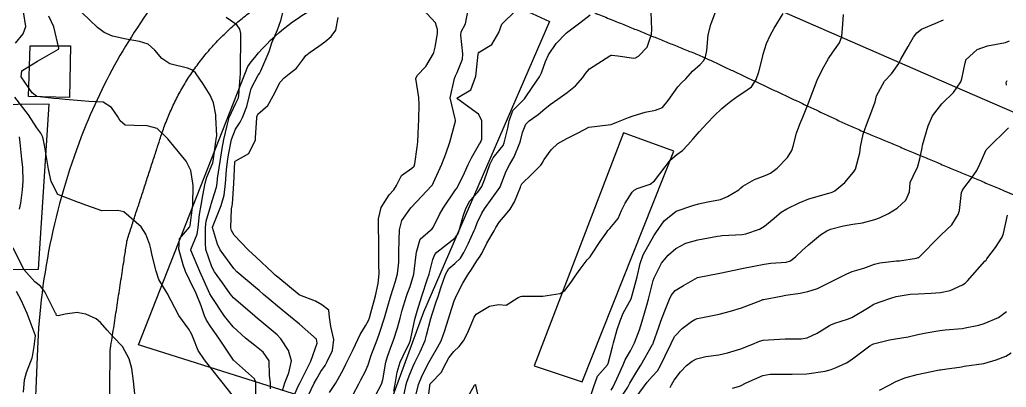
# Model space of a CAD drawing. Header units: metres. Extents: x 307586 to 320046, y 7427249 to 7434250.
# Drawn here: x 319231.9 to 319321.3, y 7429382.4 to 7429415.7 of the extents above; entities that cross this region are included whole.
import ezdxf

# ---------------------------------------------------------------- set-up
doc = ezdxf.new("R2010")
doc.units = ezdxf.units.M
doc.header["$MEASUREMENT"] = 0
for name, color, linetype in [('Curvas de Nivel 1m', 11, 'Continuous'), ('Curvas de Nivel 5m', 15, 'Continuous'), ('Edificações', 30, 'Continuous'), ('Vias Primárias', 230, 'Continuous')]:
    doc.layers.add(name, color=color, linetype=linetype)

msp = doc.modelspace()

# ---------------------------------------------------------------- linework, layer by layer
at = {"layer": 'Curvas de Nivel 1m', "flags": 128}
for points, elevation in [([(319253.332, 7429380.995), (319253.319, 7429382.848), (319253.208, 7429383.183), (319251.311, 7429384.869), (319251.234, 7429384.959), (319249.983, 7429386.883), (319249.263, 7429387.91), (319248.86, 7429388.488), (319248.684, 7429388.899), (319248.387, 7429389.803), (319247.923, 7429390.914), (319247.315, 7429392.153), (319246.949, 7429392.924), (319246.74, 7429393.517), (319246.362, 7429394.93), (319246.424, 7429395.868), (319247.324, 7429396.92), (319247.346, 7429396.947), (319247.375, 7429397.088), (319247.596, 7429398.713), (319247.614, 7429398.918), (319247.641, 7429400.696), (319247.634, 7429400.918), (319247.434, 7429402.066), (319247.017, 7429402.924), (319245.471, 7429404.797), (319245.367, 7429404.942), (319244.38, 7429405.855), (319243.484, 7429406.125), (319242.311, 7429406.155), (319241.485, 7429406.183), (319241.053, 7429406.561), (319240.793, 7429407), (319240.25, 7429407.758), (319239.505, 7429408.245), (319238.212, 7429408.327), (319237.506, 7429408.384), (319236.069, 7429408.493), (319235.508, 7429408.55), (319235.028, 7429408.587), (319233.51, 7429408.774), (319233.086, 7429409.094), (319232.089, 7429410.55), (319232.126, 7429411.104), (319233.01, 7429411.633), (319233.552, 7429411.974), (319235.47, 7429413.061), (319235.49, 7429413.135), (319235.042, 7429415.068), (319234.573, 7429416.046)], 801), ([(319254.65, 7429382.281), (319254.64, 7429382.828), (319254.561, 7429383.481), (319254.527, 7429384.831), (319253.991, 7429385.589), (319253.246, 7429386.199), (319252.393, 7429386.859), (319251.263, 7429387.896), (319250.491, 7429388.878), (319249.299, 7429390.651), (319249.168, 7429390.901), (319249.046, 7429391.162), (319248.267, 7429392.911), (319247.44, 7429394.83), (319247.445, 7429394.919), (319248, 7429396.28), (319248.093, 7429396.913), (319248.226, 7429398.07), (319248.374, 7429398.91), (319248.524, 7429399.791), (319248.745, 7429400.907), (319248.88, 7429401.454), (319249.441, 7429402.752), (319249.476, 7429402.899), (319249.695, 7429404.672), (319249.739, 7429404.896), (319249.785, 7429405.204), (319249.716, 7429406.897), (319249.707, 7429407.109), (319249.506, 7429408.184), (319249.181, 7429408.903), (319248.588, 7429409.849), (319247.851, 7429410.917), (319247.546, 7429411.186), (319247.144, 7429411.327), (319245.551, 7429411.744), (319244.828, 7429412.224), (319244.193, 7429412.961), (319243.571, 7429413.522), (319242.803, 7429413.749), (319241.577, 7429413.957), (319240.347, 7429414.243), (319239.586, 7429414.577), (319238.99, 7429415.026), (319237.606, 7429416.359)], 802), ([(319256.641, 7429381.353), (319257.201, 7429382.594), (319257.309, 7429382.798), (319257.96, 7429384.05), (319258.31, 7429384.784), (319258.895, 7429386.42), (319258.831, 7429386.776), (319257.273, 7429388.142), (319256.471, 7429388.808), (319255.293, 7429389.781), (319254.721, 7429390.256), (319254.033, 7429390.839), (319253.637, 7429391.176), (319253.309, 7429391.449), (319251.606, 7429392.867), (319251.327, 7429393.171), (319250.101, 7429394.889), (319249.856, 7429395.39), (319249.408, 7429396.899), (319249.414, 7429396.94), (319250.196, 7429398.888), (319250.462, 7429399.83), (319250.58, 7429400.883), (319250.674, 7429402.12), (319250.772, 7429402.88), (319250.859, 7429403.472), (319251.121, 7429404.875), (319251.482, 7429405.823), (319251.906, 7429406.448), (319252.122, 7429406.864), (319252.513, 7429407.85), (319252.745, 7429408.858), (319252.892, 7429409.493), (319253.541, 7429410.691), (319253.645, 7429410.848), (319253.782, 7429411.084), (319254.522, 7429412.836), (319254.781, 7429413.625), (319255.288, 7429414.825), (319255.601, 7429415.652), (319255.832, 7429416.597)], 804), ([(319260.001, 7429381.956), (319260.529, 7429382.757), (319260.788, 7429383.176), (319261.222, 7429384.011), (319261.467, 7429384.51), (319261.589, 7429384.746), (319262.149, 7429385.835), (319262.555, 7429386.737), (319262.779, 7429387.216), (319263.272, 7429387.975), (319263.527, 7429388.479), (319263.611, 7429388.725), (319263.737, 7429389.173), (319264.166, 7429390.717), (319264.416, 7429391.816), (319264.491, 7429392.712), (319264.474, 7429393.574), (319264.479, 7429394.713), (319264.477, 7429395.827), (319264.441, 7429396.714), (319264.421, 7429397.681), (319264.672, 7429398.711), (319265.414, 7429399.854), (319265.813, 7429400.302), (319266.063, 7429400.694), (319266.512, 7429401.61), (319267.439, 7429402.263), (319267.65, 7429402.469), (319267.729, 7429402.677), (319267.948, 7429404.193), (319268.003, 7429404.675), (319268.069, 7429406.092), (319268.087, 7429406.674), (319268.103, 7429408.086), (319268.097, 7429408.674), (319267.808, 7429410.409), (319267.934, 7429410.676), (319268.723, 7429411.496), (319269.428, 7429412.661), (319269.46, 7429412.765), (319269.572, 7429413.254), (319269.767, 7429414.48), (319269.777, 7429414.657), (319269.772, 7429414.834), (319269.601, 7429415.446), (319268.435, 7429416.672)], 806), ([(319262.153, 7429381.78), (319262.654, 7429382.735), (319262.844, 7429383.098), (319263.219, 7429383.825), (319263.5, 7429384.455), (319263.584, 7429384.725), (319263.754, 7429385.238), (319264.315, 7429386.714), (319264.57, 7429387.404), (319264.986, 7429388.704), (319265.294, 7429389.78), (319265.496, 7429390.503), (319265.553, 7429390.697), (319265.978, 7429392.032), (319266.156, 7429392.692), (319266.267, 7429393.762), (319266.281, 7429394.691), (319266.299, 7429395.755), (319266.331, 7429396.69), (319266.54, 7429397.534), (319267.368, 7429398.68), (319267.388, 7429398.696), (319267.403, 7429398.717), (319268.355, 7429399.729), (319269.239, 7429400.662), (319269.318, 7429400.767), (319269.426, 7429400.973), (319270.171, 7429402.649), (319270.53, 7429403.57), (319270.885, 7429404.639), (319271.393, 7429406.532), (319271.416, 7429406.631), (319271.382, 7429406.744), (319270.933, 7429408.639), (319271.321, 7429410.413), (319271.414, 7429410.632), (319271.546, 7429410.938), (319272.041, 7429412.143), (319272.082, 7429412.625), (319271.892, 7429414.323), (319271.934, 7429414.627), (319272.318, 7429415.341), (319272.567, 7429416.62)], 807), ([(319264.198, 7429381.72), (319264.694, 7429382.708), (319264.82, 7429383.095), (319265.101, 7429384.702), (319265.238, 7429385.208), (319265.645, 7429386.3), (319265.798, 7429386.695), (319266.162, 7429387.799), (319266.383, 7429388.689), (319266.571, 7429389.406), (319266.962, 7429390.683), (319267.053, 7429390.935), (319267.312, 7429391.552), (319267.636, 7429392.677), (319267.824, 7429394.197), (319267.862, 7429394.675), (319268.2, 7429395.836), (319269.147, 7429396.662), (319269.278, 7429396.757), (319269.377, 7429396.907), (319269.959, 7429398.087), (319270.286, 7429398.647), (319271.42, 7429400.299), (319271.552, 7429400.498), (319271.625, 7429400.628), (319272.212, 7429401.845), (319272.551, 7429402.619), (319272.845, 7429403.223), (319273.468, 7429404.267), (319273.594, 7429404.485), (319273.666, 7429404.607), (319273.782, 7429404.912), (319273.789, 7429406.606), (319273.501, 7429407.16), (319271.62, 7429408.531), (319271.523, 7429408.615), (319272.784, 7429409.364), (319273.247, 7429410.613), (319273.278, 7429410.88), (319273.469, 7429412.611), (319273.483, 7429412.692), (319273.566, 7429412.794), (319274.695, 7429413.474), (319275.331, 7429414.584), (319275.6, 7429415.311), (319276.884, 7429416.567)], 808), ([(319265.814, 7429382.076), (319265.93, 7429382.693), (319266.124, 7429383.786), (319266.41, 7429384.688), (319266.663, 7429385.262), (319267.251, 7429386.454), (319267.332, 7429386.679), (319267.662, 7429388.29), (319267.755, 7429388.673), (319267.949, 7429389.329), (319268.372, 7429390.664), (319268.886, 7429392.232), (319269.009, 7429392.663), (319269.07, 7429392.919), (319269.343, 7429394.006), (319269.541, 7429394.466), (319269.713, 7429394.655), (319271.366, 7429395.951), (319271.649, 7429396.348), (319271.755, 7429396.626), (319272.093, 7429397.923), (319272.33, 7429398.621), (319272.72, 7429399.307), (319273.418, 7429400.113), (319273.778, 7429400.605), (319274.044, 7429401.216), (319274.504, 7429402.594), (319274.822, 7429403.219), (319275.464, 7429403.987), (319275.722, 7429404.325), (319275.827, 7429404.576), (319276.155, 7429405.904), (319276.275, 7429406.572), (319276.586, 7429407.49), (319277.521, 7429408.429), (319277.598, 7429408.484), (319277.66, 7429408.559), (319278.409, 7429409.677), (319279.008, 7429410.545), (319279.184, 7429410.906), (319279.557, 7429411.951), (319279.827, 7429412.536), (319280.527, 7429413.577), (319281.44, 7429414.512), (319281.594, 7429414.639), (319282.653, 7429415.449), (319283.61, 7429416.157)], 809), ([(319267.697, 7429381.181), (319268.059, 7429382.667), (319268.379, 7429383.499), (319268.998, 7429384.654), (319269.237, 7429385.077), (319269.82, 7429386.072), (319270.113, 7429386.641), (319270.416, 7429387.488), (319270.771, 7429388.635), (319270.894, 7429389.027), (319271.299, 7429390.265), (319271.405, 7429390.526), (319271.453, 7429390.628), (319272.078, 7429391.859), (319272.533, 7429392.618), (319272.85, 7429393.095), (319273.342, 7429393.872), (319273.655, 7429394.299), (319273.829, 7429394.603), (319274.235, 7429395.471), (319274.899, 7429396.587), (319275.066, 7429396.896), (319275.385, 7429397.398), (319275.933, 7429398.037), (319276.345, 7429398.571), (319276.752, 7429399.224), (319277.28, 7429400.561), (319277.317, 7429400.668), (319277.426, 7429400.851), (319278.28, 7429401.706), (319279.131, 7429402.543), (319279.262, 7429402.725), (319279.451, 7429403.066), (319280.064, 7429403.931), (319280.682, 7429404.522), (319281.477, 7429404.967), (319282.513, 7429405.47), (319283.488, 7429405.982), (319285.224, 7429406.198), (319285.491, 7429406.247), (319285.649, 7429406.301), (319286.023, 7429406.455), (319287.089, 7429406.854), (319287.501, 7429407.005), (319288.583, 7429407.353), (319289.509, 7429407.52), (319290.143, 7429407.781), (319290.666, 7429408.403), (319291.535, 7429409.64), (319291.902, 7429410.024), (319292.253, 7429410.383), (319292.871, 7429411.055), (319293.562, 7429411.671), (319293.905, 7429412.028), (319294.062, 7429412.363), (319294.154, 7429412.937), (319294.301, 7429414.359), (319294.526, 7429415.28), (319294.922, 7429416.35)], 811), ([(319268.852, 7429380.655), (319269.071, 7429382.521), (319269.098, 7429382.652), (319269.127, 7429382.728), (319269.206, 7429382.831), (319270.099, 7429383.762), (319270.566, 7429384.637), (319270.79, 7429385.082), (319271.243, 7429385.662), (319271.748, 7429386.125), (319272.145, 7429386.621), (319272.513, 7429387.369), (319273.036, 7429388.612), (319273.11, 7429388.786), (319273.287, 7429389.046), (319274.48, 7429389.777), (319275.296, 7429389.917), (319275.997, 7429389.872), (319277.089, 7429390.562), (319277.239, 7429390.625), (319277.304, 7429390.643), (319277.41, 7429390.665), (319279.304, 7429390.667), (319280.898, 7429390.923), (319281.31, 7429391.198), (319281.876, 7429391.946), (319282.251, 7429392.501), (319282.706, 7429393.123), (319283.345, 7429393.955), (319283.588, 7429394.248), (319283.757, 7429394.484), (319284.507, 7429395.616), (319285.106, 7429396.464), (319285.216, 7429396.621), (319285.378, 7429396.816), (319286.13, 7429397.714), (319286.45, 7429398.45), (319286.761, 7429399.094), (319287.42, 7429400.109), (319287.582, 7429400.277), (319287.874, 7429400.435), (319289.027, 7429400.824), (319289.43, 7429401.117), (319290.399, 7429402.406), (319290.841, 7429403.01), (319291.46, 7429403.504), (319291.978, 7429403.874), (319292.454, 7429404.38), (319292.924, 7429404.93), (319293.485, 7429405.558), (319294.206, 7429406.359), (319294.826, 7429407.027), (319295.513, 7429407.689), (319295.874, 7429407.98), (319296.34, 7429408.332), (319297.016, 7429408.837), (319297.531, 7429409.156), (319298.206, 7429409.644), (319298.635, 7429410.309), (319298.867, 7429410.994), (319299.194, 7429412.304), (319299.268, 7429412.611), (319299.586, 7429413.576), (319299.902, 7429414.295), (319300.268, 7429414.959), (319301.072, 7429416.278)], 812), ([(319283.288, 7429380.592), (319283.935, 7429382.479), (319284.272, 7429383.419), (319285.165, 7429384.461), (319285.234, 7429384.586), (319285.624, 7429386.081), (319285.729, 7429386.455), (319286.061, 7429387.662), (319286.307, 7429388.45), (319286.589, 7429389.148), (319287.303, 7429390.44), (319287.85, 7429392.432), (319288.139, 7429393.629), (319288.416, 7429394.424), (319289.37, 7429396.144), (319289.538, 7429396.418), (319290.307, 7429397.488), (319291.403, 7429398.39), (319292.885, 7429398.899), (319293.41, 7429399.054), (319294.271, 7429399.217), (319295.414, 7429399.447), (319296.054, 7429399.696), (319297.054, 7429400.324), (319297.258, 7429400.489), (319297.428, 7429400.631), (319298.49, 7429401.257), (319299.442, 7429401.604), (319299.922, 7429401.817), (319300.548, 7429402.284), (319301.463, 7429403.236), (319301.871, 7429403.864), (319301.995, 7429404.265), (319302.285, 7429405.461), (319302.581, 7429406.259), (319302.85, 7429406.909), (319303.411, 7429408.251), (319303.441, 7429408.333), (319303.526, 7429408.585), (319304.174, 7429410.241), (319304.602, 7429411.19), (319305.174, 7429412.226), (319305.579, 7429412.799), (319306.179, 7429413.622), (319306.388, 7429414.212), (319306.477, 7429415.338), (319306.535, 7429416.211)], 813), ([(319255.786, 7429382.226), (319255.952, 7429382.813), (319256.301, 7429383.725), (319256.568, 7429384.807), (319256.298, 7429385.754), (319255.589, 7429386.817), (319255.258, 7429387.167), (319254.358, 7429387.923), (319253.273, 7429388.825), (319253.238, 7429388.85), (319251.298, 7429390.538), (319251.008, 7429390.874), (319250.301, 7429391.874), (319249.575, 7429392.896), (319249.329, 7429393.322), (319248.788, 7429394.906), (319248.76, 7429395.505), (319248.761, 7429396.906), (319248.82, 7429397.465), (319249.242, 7429398.902), (319249.277, 7429399.019), (319249.4, 7429399.393), (319249.768, 7429400.544), (319249.821, 7429400.894), (319249.867, 7429401.333), (319250.112, 7429402.89), (319250.28, 7429404.068), (319250.441, 7429404.885), (319250.74, 7429406.135), (319250.923, 7429406.879), (319251.506, 7429408.173), (319251.743, 7429408.635), (319251.797, 7429408.867), (319251.903, 7429410.502), (319251.929, 7429410.866), (319251.947, 7429412.478), (319251.969, 7429412.866), (319251.979, 7429414.474), (319251.882, 7429414.867), (319251.597, 7429415.27), (319250.641, 7429415.922)], 803), ([(319285.507, 7429382.15), (319285.675, 7429382.455), (319286.167, 7429383.503), (319286.578, 7429384.447), (319286.78, 7429384.902), (319287.246, 7429385.736), (319287.61, 7429386.435), (319288.063, 7429387.636), (319288.313, 7429388.425), (319288.748, 7429389.869), (319288.9, 7429390.416), (319289.32, 7429392.107), (319289.393, 7429392.338), (319289.418, 7429392.409), (319290.072, 7429393.672), (319290.677, 7429394.397), (319291.359, 7429394.985), (319292.254, 7429395.491), (319293.367, 7429395.795), (319295.132, 7429396.106), (319295.371, 7429396.143), (319295.548, 7429396.162), (319297.372, 7429396.267), (319297.701, 7429396.317), (319298.926, 7429396.758), (319299.384, 7429397.028), (319300.074, 7429397.608), (319300.886, 7429398.278), (319301.406, 7429398.597), (319302.529, 7429399.141), (319303.415, 7429399.501), (319305.219, 7429400.021), (319305.422, 7429400.079), (319305.526, 7429400.115), (319305.761, 7429400.217), (319306.654, 7429400.989), (319307.448, 7429401.905), (319307.568, 7429402.082), (319307.627, 7429402.198), (319308.009, 7429403.653), (319308.083, 7429404.194), (319308.334, 7429405.342), (319308.631, 7429406.189), (319308.86, 7429406.829), (319309.383, 7429408.181), (319309.416, 7429408.289), (319309.529, 7429408.82), (319310.251, 7429410.169), (319310.886, 7429410.827), (319311.567, 7429411.766), (319311.687, 7429412.033), (319311.746, 7429412.148), (319312.411, 7429413.315), (319312.892, 7429414.137), (319313.18, 7429414.551), (319313.6, 7429414.884), (319314.91, 7429415.414), (319315.609, 7429415.732)], 814), ([(319321.317, 7429409.81), (319321.277, 7429410.034), (319321.36, 7429410.219)], 816), ([(319287.186, 7429380.74), (319288.438, 7429382.421), (319288.759, 7429382.868), (319289.218, 7429383.398), (319289.708, 7429383.923), (319289.986, 7429384.402), (319290.384, 7429385.256), (319290.941, 7429386.393), (319291.036, 7429386.612), (319291.263, 7429387.04), (319291.923, 7429387.734), (319292.787, 7429388.375), (319293.092, 7429388.565), (319293.286, 7429388.642), (319293.634, 7429388.712), (319295.29, 7429389.035), (319296.313, 7429389.309), (319297.296, 7429389.623), (319299.065, 7429390.294), (319299.232, 7429390.363), (319299.304, 7429390.388), (319300.899, 7429390.684), (319301.31, 7429390.756), (319302.612, 7429390.958), (319303.315, 7429391.087), (319304.187, 7429391.37), (319305.329, 7429391.939), (319305.515, 7429392.033), (319305.884, 7429392.214), (319306.837, 7429392.706), (319307.34, 7429392.899), (319308.374, 7429393.215), (319309.347, 7429393.565), (319309.828, 7429393.686), (319311.35, 7429393.863), (319311.607, 7429393.891), (319313.162, 7429394.132), (319313.319, 7429394.165), (319313.353, 7429394.185), (319315.266, 7429396.102), (319315.313, 7429396.162), (319315.375, 7429396.226), (319316.35, 7429397.129), (319316.941, 7429398.085), (319317.042, 7429398.448), (319317.234, 7429400.082), (319317.278, 7429400.228), (319317.429, 7429400.463), (319318.148, 7429401.367), (319318.621, 7429402.068), (319318.889, 7429402.635), (319319.472, 7429403.922), (319319.576, 7429404.058), (319321.492, 7429405.916)], 816), ([(319231.923, 7429398.569), (319232.033, 7429399.104), (319232.197, 7429400.316), (319232.258, 7429401.102), (319232.215, 7429402.322), (319232.147, 7429403.103), (319231.973, 7429404.597), (319231.919, 7429405.106)], 799), ([(319290.845, 7429382.394), (319290.968, 7429382.631), (319291.213, 7429383.053), (319291.778, 7429383.831), (319292.339, 7429384.379), (319292.835, 7429384.776), (319293.239, 7429385.005), (319294.089, 7429385.204), (319295.243, 7429385.353), (319296.045, 7429385.532), (319297.249, 7429385.918), (319298.245, 7429386.305), (319298.952, 7429386.6), (319299.259, 7429386.674), (319300.745, 7429386.791), (319301.261, 7429386.821), (319302.714, 7429386.802), (319303.262, 7429386.888), (319304.172, 7429387.334), (319305.28, 7429388.029), (319305.406, 7429388.093), (319305.763, 7429388.215), (319306.909, 7429388.581), (319307.288, 7429388.756), (319308.717, 7429389.598), (319309.301, 7429389.947), (319309.451, 7429390.019), (319309.85, 7429390.165), (319310.928, 7429390.535), (319311.31, 7429390.644), (319312.596, 7429390.855), (319313.314, 7429390.901), (319314.488, 7429390.94), (319315.316, 7429391.003), (319316.213, 7429391.198), (319317.327, 7429391.703), (319317.547, 7429391.86), (319317.758, 7429392.074), (319319.351, 7429393.834), (319319.449, 7429393.952), (319319.518, 7429394.048), (319320.312, 7429395.092), (319320.919, 7429396.035), (319321.044, 7429396.367), (319321.403, 7429398.03)], 817), ([(319242.355, 7429381.814), (319242.254, 7429382.979), (319242.09, 7429384.111), (319241.856, 7429384.984), (319241.244, 7429386.117), (319240.418, 7429386.998), (319239.85, 7429387.595), (319239.266, 7429388.292), (319238.871, 7429388.626), (319237.918, 7429389.034), (319237.275, 7429389.178), (319237.135, 7429389.182), (319236.054, 7429389.052), (319235.425, 7429388.904), (319235.271, 7429388.917), (319235.25, 7429389.038), (319235.239, 7429389.061), (319235.188, 7429389.148), (319234.216, 7429391.076), (319233.82, 7429391.594), (319233.312, 7429391.974), (319232.319, 7429393.1), (319231.352, 7429395.061)], 799), ([(319232.302, 7429381.988), (319232.373, 7429383.098), (319232.548, 7429383.761), (319233.078, 7429385.092), (319233.112, 7429385.213), (319233.243, 7429386.102), (319233.362, 7429387.088), (319233.35, 7429387.185), (319233.256, 7429387.415), (319232.605, 7429389.097), (319232.069, 7429390.325), (319231.661, 7429391.106)], 798), ([(319296.485, 7429382.327), (319297.048, 7429382.488), (319297.215, 7429382.549), (319297.723, 7429382.817), (319299.225, 7429383.499), (319299.9, 7429383.609), (319301.226, 7429383.6), (319301.894, 7429383.596), (319303.227, 7429383.64), (319304.882, 7429383.878), (319305.23, 7429383.957), (319305.427, 7429384.022), (319305.888, 7429384.213), (319306.809, 7429384.633), (319307.24, 7429384.902), (319308.937, 7429386.175), (319309.13, 7429386.297), (319309.256, 7429386.346), (319310.707, 7429386.709), (319311.263, 7429386.821), (319312.403, 7429387.002), (319313.269, 7429387.189), (319314.031, 7429387.36), (319315.275, 7429387.572), (319315.739, 7429387.632), (319317.278, 7429387.754), (319317.56, 7429387.795), (319318.79, 7429388.057), (319319.284, 7429388.196), (319320.573, 7429388.754), (319321.295, 7429389.274)], 818), ([(319309.796, 7429382.164), (319310.732, 7429382.64), (319311.221, 7429382.911), (319312.092, 7429383.274), (319313.227, 7429383.573), (319315.092, 7429383.962), (319315.232, 7429383.995), (319315.319, 7429384.012), (319315.912, 7429384.093), (319317.063, 7429384.253), (319317.235, 7429384.286), (319317.484, 7429384.325), (319319.238, 7429384.581), (319320.379, 7429384.901), (319321.245, 7429385.229), (319321.737, 7429385.536)], 819), ([(319272.426, 7429381.383), (319273.127, 7429382.611), (319273.16, 7429382.654), (319273.204, 7429382.668), (319273.227, 7429382.61), (319273.569, 7429380.986)], 813)]:
    msp.add_lwpolyline(points, dxfattribs=dict(at, elevation=elevation))
at = {"layer": 'Curvas de Nivel 5m', "flags": 128}
for points, elevation in [([(319231.57, 7429413.6), (319232.244, 7429414.442), (319232.484, 7429415.101), (319232.273, 7429416.436)], 800), ([(319266.642, 7429381.232), (319266.949, 7429382.683), (319267.002, 7429382.886), (319267.215, 7429383.458), (319267.575, 7429384.327), (319267.737, 7429384.672), (319268.218, 7429385.641), (319268.649, 7429386.659), (319268.789, 7429387.128), (319269.164, 7429388.652), (319269.287, 7429389.059), (319269.694, 7429390.251), (319269.827, 7429390.645), (319270.093, 7429391.425), (319270.503, 7429392.642), (319270.792, 7429393.177), (319271.338, 7429393.647), (319271.851, 7429394.12), (319272.16, 7429394.622), (319272.554, 7429395.425), (319273.096, 7429396.613), (319273.176, 7429396.812), (319273.384, 7429397.327), (319273.805, 7429398.196), (319274.044, 7429398.6), (319275.422, 7429400.518), (319275.448, 7429400.554), (319275.462, 7429400.58), (319276.007, 7429402.004), (319276.3, 7429402.571), (319276.717, 7429403.304), (319277.24, 7429404.562), (319277.288, 7429404.748), (319277.483, 7429405.519), (319277.788, 7429406.259), (319278.093, 7429406.554), (319278.908, 7429407.14), (319279.51, 7429407.667), (319279.994, 7429408.054), (319280.673, 7429408.523), (319281.529, 7429409.136), (319282.289, 7429409.748), (319282.93, 7429410.496), (319283.172, 7429410.868), (319283.551, 7429411.275), (319285.384, 7429412.463), (319285.507, 7429412.518), (319285.564, 7429412.523), (319286.115, 7429412.454), (319287.561, 7429412.244), (319287.718, 7429412.282), (319287.978, 7429412.436), (319288.751, 7429413.252), (319289.151, 7429414.424), (319289.179, 7429414.842), (319289.139, 7429416.425)], 810), ([(319258.061, 7429381.657), (319258.614, 7429382.779), (319258.817, 7429383.167), (319259.219, 7429383.854), (319259.592, 7429384.402), (319259.801, 7429384.764), (319260.26, 7429385.742), (319260.38, 7429386.759), (319260.114, 7429387.918), (319260.006, 7429388.763), (319259.937, 7429389.412), (319259.294, 7429389.895), (319258.736, 7429390.224), (319257.303, 7429390.767), (319257.24, 7429390.801), (319255.319, 7429392.4), (319255.09, 7429392.593), (319254.826, 7429392.827), (319253.343, 7429394.221), (319252.658, 7429394.857), (319251.366, 7429396.21), (319251.127, 7429396.63), (319251.076, 7429396.874), (319251.119, 7429398.603), (319251.195, 7429398.873), (319251.228, 7429399.04), (319251.343, 7429400.871), (319251.434, 7429402.861), (319251.443, 7429402.903), (319252.699, 7429403.613), (319253.285, 7429404.852), (319253.304, 7429405.022), (319253.403, 7429406.851), (319253.415, 7429406.929), (319253.498, 7429407.168), (319254.401, 7429407.945), (319254.903, 7429408.829), (319255.535, 7429410.057), (319255.883, 7429410.473), (319256.359, 7429410.812), (319257.014, 7429411.34), (319257.556, 7429412.068), (319257.86, 7429412.497), (319258.248, 7429412.793), (319259.031, 7429413.326), (319259.577, 7429413.725), (319260.157, 7429414.199), (319260.558, 7429414.766), (319260.782, 7429415.939)], 805), ([(319286.299, 7429381.342), (319287.017, 7429382.442), (319287.086, 7429382.56), (319287.208, 7429382.804), (319287.814, 7429383.842), (319288.18, 7429384.426), (319289.252, 7429386.285), (319289.297, 7429386.365), (319289.312, 7429386.409), (319289.815, 7429387.865), (319290.006, 7429388.403), (319290.353, 7429389.338), (319290.784, 7429390.395), (319290.95, 7429390.75), (319291.311, 7429391.189), (319292.056, 7429391.642), (319293.323, 7429392.37), (319295.337, 7429392.76), (319296.633, 7429393.034), (319297.342, 7429393.188), (319298.435, 7429393.395), (319299.346, 7429393.573), (319299.969, 7429393.662), (319301.348, 7429393.77), (319301.738, 7429393.877), (319302.238, 7429394.261), (319302.795, 7429394.82), (319303.364, 7429395.341), (319304.473, 7429396.234), (319305.021, 7429396.582), (319305.381, 7429396.735), (319306.545, 7429397.049), (319307.388, 7429397.186), (319308.265, 7429397.311), (319309.394, 7429397.61), (319309.811, 7429397.76), (319310.617, 7429398.162), (319311.408, 7429398.654), (319312.195, 7429399.362), (319312.507, 7429400.139), (319312.595, 7429400.979), (319313.13, 7429402.133), (319313.247, 7429402.34), (319313.463, 7429403.133), (319313.656, 7429404.127), (319313.708, 7429404.359), (319314.197, 7429406.119), (319314.599, 7429407.021), (319315.447, 7429408.101), (319315.524, 7429408.175), (319316.499, 7429409.125), (319317.157, 7429410.084), (319317.261, 7429410.369), (319317.569, 7429411.814), (319317.61, 7429412.042), (319317.623, 7429412.079), (319318.638, 7429413.014), (319319.586, 7429413.346), (319321.222, 7429413.669), (319321.591, 7429413.802)], 815), ([(319251.192, 7429381.744), (319250.27, 7429382.879), (319249.223, 7429384.217), (319248.665, 7429384.899), (319248.09, 7429385.756), (319247.642, 7429386.914), (319247.534, 7429387.194), (319247.261, 7429387.7), (319246.362, 7429388.929), (319245.303, 7429390.94), (319244.543, 7429392.179), (319244.296, 7429392.955), (319243.954, 7429394.351), (319243.81, 7429394.963), (319243.717, 7429395.325), (319243.366, 7429396.281), (319242.941, 7429396.974), (319241.386, 7429398.317), (319240.835, 7429398.446), (319239.387, 7429398.404), (319237.613, 7429399.038), (319237.394, 7429399.134), (319237.278, 7429399.158), (319235.405, 7429399.892), (319234.783, 7429401.07), (319234.543, 7429402.183), (319234.404, 7429403.076), (319234.19, 7429404.351), (319234.05, 7429405.081), (319233.849, 7429405.457), (319233.481, 7429405.944), (319232.747, 7429407.097), (319231.509, 7429408.704)], 800)]:
    msp.add_lwpolyline(points, dxfattribs=dict(at, elevation=elevation))
at = {"layer": 'Edificações'}
for points in [[(319212.03, 7429392.915), (319233.637, 7429393.13), (319234.625, 7429408.062), (319217.529, 7429407.907), (319217.257, 7429415.634), (319213.317, 7429415.661), (319213.121, 7429421.787), (319204.647, 7429421.652), (319204.647, 7429419.145), (319200.274, 7429418.713), (319200.085, 7429415.883), (319207.211, 7429415.856), (319207.34, 7429411.244), (319205.054, 7429411.201), (319205.183, 7429408.27), (319208.078, 7429407.782), (319208.035, 7429402.783), (319220.296, 7429402.762), (319220.245, 7429401.299), (319215.715, 7429401.111), (319215.638, 7429397.731), (319211.608, 7429397.595), (319212.03, 7429392.915)], [(319236.457, 7429408.676), (319232.731, 7429408.758), (319232.897, 7429413.362), (319236.54, 7429413.362), (319236.457, 7429408.676)], [(319286.62, 7429405.472), (319278.519, 7429384.377), (319282.888, 7429382.922), (319291.178, 7429403.825), (319286.62, 7429405.472)]]:
    msp.add_lwpolyline(points, dxfattribs=at)
msp.add_lwpolyline([(319264.862, 7429379.244), (319242.714, 7429386.279), (319252.591, 7429411.48, -0.23633), (319266.861, 7429418.902, -0.1051), (319279.907, 7429415.564), (319268.5, 7429389.231), (319264.862, 7429379.244)], format="xyb", dxfattribs=at)
at = {"layer": 'Vias Primárias'}
for points in [[(319326.812, 7429405.242), (319316.624, 7429409.641), (319286.274, 7429422.946, 0.057004)], [(319326.812, 7429405.242), (319316.624, 7429409.641), (319286.274, 7429422.946, 0.057004)], [(319245.862, 7429419.462, 0.077767), (319237.755, 7429405.712, 0.084155), (319233.541, 7429385.905), (319233.211, 7429377.982), (319233.128, 7429370.181), (319232.881, 7429345.391), (319232.798, 7429325.874), (319232.548, 7429313.2), (319232.052, 7429295.744), (319231.06, 7429278.414, -0.201873), (319227.755, 7429273.132), (319220.577, 7429268.08), (319210.644, 7429262.648), (319201.548, 7429257.951), (319195.8, 7429255.88), (319186.695, 7429253.555), (319175.377, 7429253.245), (319161.037, 7429256.606), (319154.95, 7429258.413), (319151.496, 7429259.728), (319141.599, 7429263.62)], [(319245.862, 7429419.462, 0.077767), (319237.755, 7429405.712, 0.084155), (319233.541, 7429385.905), (319233.211, 7429377.982), (319233.128, 7429370.181), (319232.881, 7429345.391), (319232.798, 7429325.874), (319232.548, 7429313.2), (319232.052, 7429295.744), (319231.06, 7429278.414, -0.201873), (319227.755, 7429273.132), (319220.577, 7429268.08), (319210.644, 7429262.648), (319201.548, 7429257.951), (319195.8, 7429255.88), (319186.695, 7429253.555), (319175.377, 7429253.245), (319161.037, 7429256.606), (319154.95, 7429258.413), (319151.496, 7429259.728), (319141.599, 7429263.62)]]:
    msp.add_lwpolyline(points, format="xyb", dxfattribs=at)
msp.add_rational_spline([(319426.323, 7429109.899), (319424.377, 7429109.647), (319422.432, 7429109.394), (319416.523, 7429108.203), (319410.614, 7429107.011), (319404.755, 7429105.698), (319398.897, 7429104.386), (319392.541, 7429103.022), (319386.185, 7429101.659), (319380.519, 7429100.639), (319374.853, 7429099.619), (319369.129, 7429099.533), (319363.405, 7429099.446), (319354.074, 7429099.873), (319344.743, 7429100.3), (319338.643, 7429100.759), (319332.544, 7429101.218), (319328.065, 7429102.546), (319323.587, 7429103.875), (319320.368, 7429105.51), (319317.149, 7429107.144), (319313.761, 7429110.005), (319310.372, 7429112.865), (319306.814, 7429116.644), (319303.256, 7429120.422), (319299.867, 7429124.169), (319296.478, 7429127.916), (319293.481, 7429131.866), (319290.484, 7429135.815), (319288.306, 7429138.983), (319286.127, 7429142.151), (319283.487, 7429146.188), (319280.847, 7429150.225), (319278.549, 7429154.005), (319276.251, 7429157.784), (319273.901, 7429161.822), (319271.55, 7429165.86), (319270.205, 7429169.198), (319268.859, 7429172.536), (319267.361, 7429176.809), (319265.863, 7429181.081), (319263.803, 7429185.715), (319261.743, 7429190.348), (319260.499, 7429193.807), (319259.255, 7429197.267), (319257.635, 7429201.779), (319256.016, 7429206.291), (319254.959, 7429209.493), (319253.903, 7429212.696), (319252.608, 7429217.641), (319251.313, 7429222.586), (319249.63, 7429230.009), (319247.946, 7429237.432), (319247.119, 7429242.953), (319246.291, 7429248.475), (319244.863, 7429256.11), (319243.434, 7429263.745), (319242.505, 7429268.482), (319241.575, 7429273.219), (319240.645, 7429284.077), (319239.715, 7429294.935), (319239.547, 7429303.076), (319239.378, 7429311.217), (319239.322, 7429320.308), (319239.267, 7429329.399), (319239.436, 7429339.335), (319239.605, 7429349.27), (319239.492, 7429352.682), (319239.379, 7429356.094), (319239.729, 7429368.018), (319240.079, 7429379.942), (319240.108, 7429382.838), (319240.138, 7429385.733), (319240.9, 7429390.728), (319241.663, 7429395.723), (319243.219, 7429400.503), (319244.775, 7429405.283), (319247.565, 7429413.858), (319255.515, 7429418.113), (319260.996, 7429421.046), (319267.212, 7429420.935), (319273.126, 7429420.829), (319278.59, 7429418.564), (319286.218, 7429415.46), (319293.846, 7429412.356), (319300.523, 7429409.214), (319307.2, 7429406.073), (319314.517, 7429402.997), (319321.835, 7429399.921), (319327.449, 7429397.561), (319328.97, 7429391.664)], [1, 1, 1, 1, 1, 1, 1, 1, 1, 1, 1, 1, 1, 1, 1, 1, 1, 1, 1, 1, 1, 1, 1, 1, 1, 1, 1, 1, 1, 1, 1, 1, 1, 1, 1, 1, 1, 1, 1, 1, 1, 1, 1, 1, 1, 1, 1, 1, 1, 1, 1, 1, 1, 1, 1, 1, 1, 1, 1, 1, 1, 1, 1, 1, 1, 1, 1, 1, 1, 1, 1, 1, 1, 1, 1, 1, 1, 0.927778470966, 1, 0.967754199408, 1, 0.982472319861, 1, 1, 1, 1, 1, 1, 1, 0.895992721189, 1], degree=2, knots=[28.805863, 28.805863, 28.805863, 29.242191, 29.242191, 30.242191, 30.242191, 31.242191, 31.242191, 32.242191, 32.242191, 33.242191, 33.242191, 34.242191, 34.242191, 35.242191, 35.242191, 36.242191, 36.242191, 37.242191, 37.242191, 38.242191, 38.242191, 39.242191, 39.242191, 40.242191, 40.242191, 41.242191, 41.242191, 42.242191, 42.242191, 43.242191, 43.242191, 44.242191, 44.242191, 45.242191, 45.242191, 46.242191, 46.242191, 47.242191, 47.242191, 48.242191, 48.242191, 49.242191, 49.242191, 50.242191, 50.242191, 51.242191, 51.242191, 52.242191, 52.242191, 53.242191, 53.242191, 54.242191, 54.242191, 55.242191, 55.242191, 56.242191, 56.242191, 57.242191, 57.242191, 58.242191, 58.242191, 59.242191, 59.242191, 60.242191, 60.242191, 61.242191, 61.242191, 62.242191, 62.242191, 63.242191, 63.242191, 64.242191, 64.242191, 65.242191, 65.242191, 66.242191, 66.242191, 67.006955, 67.006955, 67.516234, 67.516234, 67.891245, 67.891245, 68.891245, 68.891245, 69.891245, 69.891245, 70.891245, 70.891245, 71.811514, 71.811514, 71.811514], dxfattribs=at)
msp.add_rational_spline([(319426.323, 7429109.899), (319424.377, 7429109.647), (319422.432, 7429109.394), (319416.523, 7429108.203), (319410.614, 7429107.011), (319404.755, 7429105.698), (319398.897, 7429104.386), (319392.541, 7429103.022), (319386.185, 7429101.659), (319380.519, 7429100.639), (319374.853, 7429099.619), (319369.129, 7429099.533), (319363.405, 7429099.446), (319354.074, 7429099.873), (319344.743, 7429100.3), (319338.643, 7429100.759), (319332.544, 7429101.218), (319328.065, 7429102.546), (319323.587, 7429103.875), (319320.368, 7429105.51), (319317.149, 7429107.144), (319313.761, 7429110.005), (319310.372, 7429112.865), (319306.814, 7429116.644), (319303.256, 7429120.422), (319299.867, 7429124.169), (319296.478, 7429127.916), (319293.481, 7429131.866), (319290.484, 7429135.815), (319288.306, 7429138.983), (319286.127, 7429142.151), (319283.487, 7429146.188), (319280.847, 7429150.225), (319278.549, 7429154.005), (319276.251, 7429157.784), (319273.901, 7429161.822), (319271.55, 7429165.86), (319270.205, 7429169.198), (319268.859, 7429172.536), (319267.361, 7429176.809), (319265.863, 7429181.081), (319263.803, 7429185.715), (319261.743, 7429190.348), (319260.499, 7429193.807), (319259.255, 7429197.267), (319257.635, 7429201.779), (319256.016, 7429206.291), (319254.959, 7429209.493), (319253.903, 7429212.696), (319252.608, 7429217.641), (319251.313, 7429222.586), (319249.63, 7429230.009), (319247.946, 7429237.432), (319247.119, 7429242.953), (319246.291, 7429248.475), (319244.863, 7429256.11), (319243.434, 7429263.745), (319242.505, 7429268.482), (319241.575, 7429273.219), (319240.645, 7429284.077), (319239.715, 7429294.935), (319239.547, 7429303.076), (319239.378, 7429311.217), (319239.322, 7429320.308), (319239.267, 7429329.399), (319239.436, 7429339.335), (319239.605, 7429349.27), (319239.492, 7429352.682), (319239.379, 7429356.094), (319239.729, 7429368.018), (319240.079, 7429379.942), (319240.108, 7429382.838), (319240.138, 7429385.733), (319240.9, 7429390.728), (319241.663, 7429395.723), (319243.219, 7429400.503), (319244.775, 7429405.283), (319247.565, 7429413.858), (319255.515, 7429418.113), (319260.996, 7429421.046), (319267.212, 7429420.935), (319273.126, 7429420.829), (319278.59, 7429418.564), (319286.218, 7429415.46), (319293.846, 7429412.356), (319300.523, 7429409.214), (319307.2, 7429406.073), (319314.517, 7429402.997), (319321.835, 7429399.921), (319327.449, 7429397.561), (319328.97, 7429391.664)], [1, 1, 1, 1, 1, 1, 1, 1, 1, 1, 1, 1, 1, 1, 1, 1, 1, 1, 1, 1, 1, 1, 1, 1, 1, 1, 1, 1, 1, 1, 1, 1, 1, 1, 1, 1, 1, 1, 1, 1, 1, 1, 1, 1, 1, 1, 1, 1, 1, 1, 1, 1, 1, 1, 1, 1, 1, 1, 1, 1, 1, 1, 1, 1, 1, 1, 1, 1, 1, 1, 1, 1, 1, 1, 1, 1, 1, 0.927778470966, 1, 0.967754199408, 1, 0.982472319861, 1, 1, 1, 1, 1, 1, 1, 0.895992721189, 1], degree=2, knots=[28.805863, 28.805863, 28.805863, 29.242191, 29.242191, 30.242191, 30.242191, 31.242191, 31.242191, 32.242191, 32.242191, 33.242191, 33.242191, 34.242191, 34.242191, 35.242191, 35.242191, 36.242191, 36.242191, 37.242191, 37.242191, 38.242191, 38.242191, 39.242191, 39.242191, 40.242191, 40.242191, 41.242191, 41.242191, 42.242191, 42.242191, 43.242191, 43.242191, 44.242191, 44.242191, 45.242191, 45.242191, 46.242191, 46.242191, 47.242191, 47.242191, 48.242191, 48.242191, 49.242191, 49.242191, 50.242191, 50.242191, 51.242191, 51.242191, 52.242191, 52.242191, 53.242191, 53.242191, 54.242191, 54.242191, 55.242191, 55.242191, 56.242191, 56.242191, 57.242191, 57.242191, 58.242191, 58.242191, 59.242191, 59.242191, 60.242191, 60.242191, 61.242191, 61.242191, 62.242191, 62.242191, 63.242191, 63.242191, 64.242191, 64.242191, 65.242191, 65.242191, 66.242191, 66.242191, 67.006955, 67.006955, 67.516234, 67.516234, 67.891245, 67.891245, 68.891245, 68.891245, 69.891245, 69.891245, 70.891245, 70.891245, 71.811514, 71.811514, 71.811514], dxfattribs=at)

doc.saveas('drawing.dxf')
